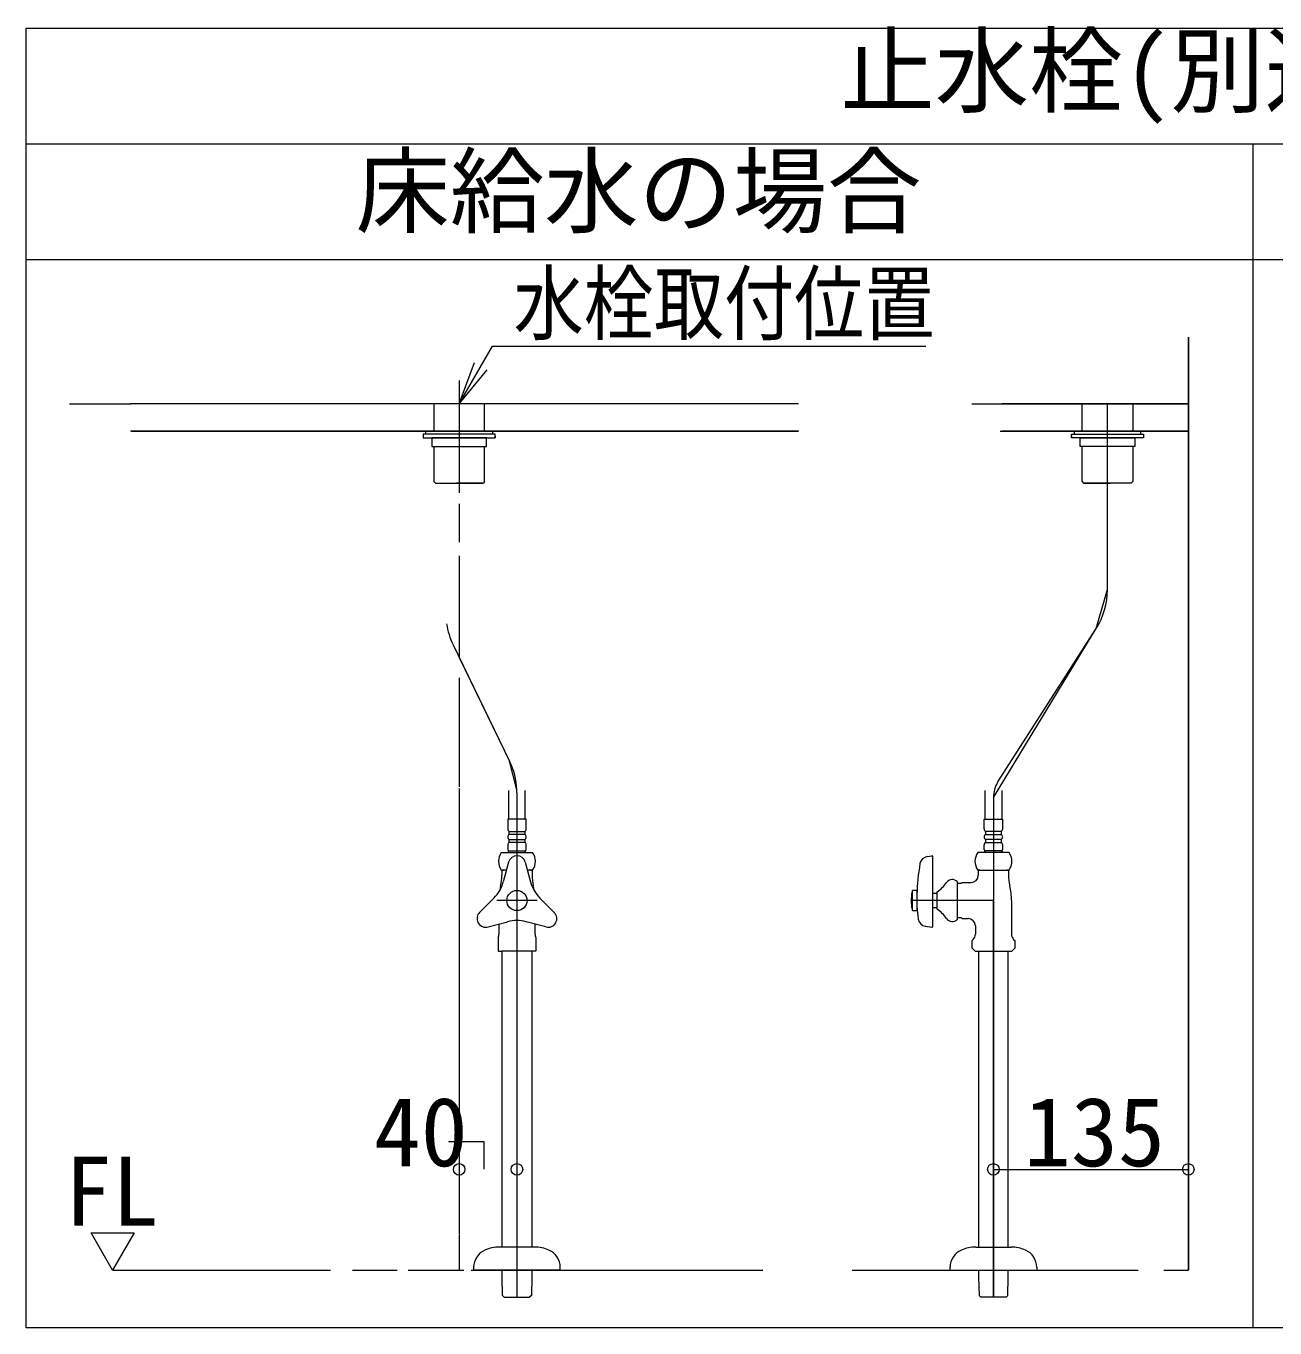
# Model space of a CAD drawing. Units: millimetres at full size, sheet at 1:10; details may follow other scales. Extents: x -2004 to 2004, y -1441 to 1347.
# Drawn here: x -1992 to -1462, y -1411 to -859 of the extents above; entities that cross this region are included whole.
import ezdxf
from ezdxf.enums import TextEntityAlignment as Align

# ---------------------------------------------------------------- set-up
doc = ezdxf.new("R2010")
doc.units = ezdxf.units.MM
doc.header["$LTSCALE"] = 10
doc.layers.add('2-1_什器図', color=7, linetype='Continuous', lineweight=15)
doc.styles.add('ＭＳ ゴシック', font='')
doc.styles.get('ＭＳ ゴシック').set_extended_font_data('MS Gothic')

msp = doc.modelspace()

# ---------------------------------------------------------------- linework, layer by layer
at = {"layer": '2-1_什器図', "lineweight": 18}
for p, q in [((-1991.56, -1410.78), (-1991.56, -859.53)), ((-1991.56, -859.53), (-950.31, -859.53)), ((-1991.56, -908.53), (-950.31, -908.53)), ((-1470.94, -1410.78), (-1470.94, -908.53)), ((-1470.94, -1410.78), (-1991.56, -1410.78))]:
    msp.add_line(p, q, dxfattribs=at)
at = {"layer": '2-1_什器図'}
for p, q in [((-1991.56, -957.53), (-1470.94, -957.53)), ((-1470.94, -957.53), (-950.31, -957.53)), ((-1498.5, -990.6), (-1498.5, -1386.28)), ((-1807.81, -1018.78), (-1793.67, -994.28)), ((-1793.67, -994.28), (-1609.92, -994.28)), ((-1807.81, -1018.78), (-1801.27, -1001.34)), ((-1807.81, -1018.78), (-1798.62, -1002.87)), ((-1807.81, -1018.78), (-1795.97, -1004.4)), ((-1807.81, -1008.94), (-1807.81, -1056.57)), ((-1973.19, -1018.78), (-1946.91, -1018.78)), ((-1663.87, -1018.78), (-1947.2, -1018.78)), ((-1818.53, -1018.78), (-1818.53, -1030.42)), ((-1797.09, -1030.42), (-1797.09, -1018.78)), ((-1590.37, -1018.78), (-1498.5, -1018.78)), ((-1498.5, -1018.78), (-1577.65, -1018.78)), ((-1543.52, -1030.42), (-1543.52, -1018.78)), ((-1532.8, -1097.62), (-1532.8, -1018.78)), ((-1532.8, -1097.62), (-1532.8, -1018.78)), ((-1522.08, -1018.78), (-1522.08, -1030.42)), ((-1663.87, -1030.42), (-1947.19, -1030.42)), ((-1946.81, -1030.42), (-1663.87, -1030.42)), ((-1823.12, -1031.64), (-1823.12, -1033.17)), ((-1792.5, -1031.64), (-1823.12, -1031.64)), ((-1821.9, -1030.42), (-1793.72, -1030.42)), ((-1821.9, -1031.64), (-1821.9, -1030.42)), ((-1793.72, -1031.64), (-1821.9, -1031.64)), ((-1793.72, -1030.42), (-1793.72, -1031.64)), ((-1792.5, -1033.17), (-1792.5, -1031.64)), ((-1792.5, -1032.56), (-1792.5, -1033.17)), ((-1548.11, -1033.17), (-1548.11, -1031.64)), ((-1548.11, -1031.64), (-1517.49, -1031.64)), ((-1548.11, -1032.56), (-1548.11, -1033.17)), ((-1546.89, -1030.42), (-1546.89, -1031.64)), ((-1518.71, -1030.42), (-1546.89, -1030.42)), ((-1546.89, -1031.64), (-1518.71, -1031.64)), ((-1518.71, -1031.64), (-1518.71, -1030.42)), ((-1517.49, -1031.64), (-1517.49, -1033.17)), ((-1823.12, -1033.17), (-1792.5, -1033.17)), ((-1796.17, -1033.17), (-1819.45, -1033.17)), ((-1819.45, -1033.17), (-1819.45, -1036.85)), ((-1819.45, -1036.85), (-1796.17, -1036.85)), ((-1818.53, -1036.85), (-1818.53, -1051.79)), ((-1797.09, -1051.79), (-1797.09, -1036.85)), ((-1796.17, -1036.85), (-1796.17, -1033.17)), ((-1517.49, -1033.17), (-1548.11, -1033.17)), ((-1544.44, -1033.17), (-1521.16, -1033.17)), ((-1544.44, -1036.85), (-1544.44, -1033.17)), ((-1521.16, -1036.85), (-1544.44, -1036.85)), ((-1543.52, -1051.79), (-1543.52, -1036.85)), ((-1522.08, -1036.85), (-1522.08, -1051.79)), ((-1521.16, -1033.17), (-1521.16, -1036.85)), ((-1818.07, -1052.25), (-1818.53, -1051.79)), ((-1817.92, -1052.41), (-1818.07, -1052.25)), ((-1817.92, -1052.41), (-1798.26, -1052.41)), ((-1798.26, -1052.41), (-1797.7, -1052.41)), ((-1797.55, -1052.25), (-1797.7, -1052.41)), ((-1797.09, -1051.79), (-1797.55, -1052.25)), ((-1543.52, -1051.79), (-1543.06, -1052.25)), ((-1543.06, -1052.25), (-1542.9, -1052.41)), ((-1542.35, -1052.41), (-1542.9, -1052.41)), ((-1522.69, -1052.41), (-1542.35, -1052.41)), ((-1522.69, -1052.41), (-1522.54, -1052.25)), ((-1522.54, -1052.25), (-1522.08, -1051.79)), ((-1807.81, -1061.18), (-1807.81, -1077.52)), ((-1581.19, -1185.8), (-1537.63, -1114.13)), ((-1810.42, -1120.99), (-1786.4, -1170.38)), ((-1807.81, -1134.98), (-1807.81, -1181.24)), ((-1783.33, -1182.59), (-1786.4, -1170.38)), ((-1807.81, -1181.9), (-1807.81, -1208)), ((-1786.83, -1182.75), (-1786.83, -1195)), ((-1783.31, -1183.78), (-1783.31, -1195)), ((-1783.31, -1183.78), (-1783.31, -1229.48)), ((-1779.79, -1195), (-1779.79, -1182.75)), ((-1584.71, -1195), (-1584.71, -1182.75)), ((-1581.19, -1185.8), (-1581.19, -1195)), ((-1581.19, -1185.8), (-1581.19, -1397.76)), ((-1577.66, -1182.75), (-1577.66, -1195)), ((-1807.81, -1190.37), (-1807.81, -1353.73)), ((-1779.39, -1195), (-1787.23, -1195)), ((-1787.23, -1195), (-1787.23, -1199.13)), ((-1783.31, -1195), (-1783.31, -1397.76)), ((-1779.39, -1199.13), (-1779.39, -1195)), ((-1585.11, -1195), (-1577.27, -1195)), ((-1585.11, -1199.13), (-1585.11, -1195)), ((-1581.19, -1195), (-1581.19, -1229.48)), ((-1577.27, -1195), (-1577.27, -1199.13)), ((-1786.68, -1200.2), (-1779.94, -1200.2)), ((-1786.68, -1201.43), (-1786.68, -1200.2)), ((-1779.94, -1201.43), (-1786.68, -1201.43)), ((-1786.68, -1203.57), (-1779.94, -1203.57)), ((-1786.68, -1204.8), (-1786.68, -1203.57)), ((-1779.94, -1200.2), (-1779.94, -1201.43)), ((-1779.94, -1203.57), (-1779.94, -1204.8)), ((-1577.82, -1200.2), (-1584.55, -1200.2)), ((-1584.55, -1200.2), (-1584.55, -1201.43)), ((-1584.55, -1201.43), (-1577.82, -1201.43)), ((-1577.82, -1203.57), (-1584.55, -1203.57)), ((-1584.55, -1203.57), (-1584.55, -1204.8)), ((-1577.82, -1201.43), (-1577.82, -1200.2)), ((-1577.82, -1204.8), (-1577.82, -1203.57)), ((-1789.97, -1209.08), (-1776.65, -1209.08)), ((-1787.23, -1205.87), (-1787.23, -1207.86)), ((-1779.94, -1204.8), (-1786.68, -1204.8)), ((-1786.62, -1208.47), (-1780, -1208.47)), ((-1779.39, -1207.86), (-1779.39, -1205.87)), ((-1574.53, -1209.08), (-1587.84, -1209.08)), ((-1585.11, -1207.86), (-1585.11, -1205.87)), ((-1584.55, -1204.8), (-1577.82, -1204.8)), ((-1577.88, -1208.47), (-1584.49, -1208.47)), ((-1577.27, -1205.87), (-1577.27, -1207.86)), ((-1786.86, -1213.22), (-1789.1, -1221.56)), ((-1779.76, -1213.22), (-1777.52, -1221.56)), ((-1609.23, -1210.82), (-1607.26, -1210.54)), ((-1606.91, -1240.46), (-1606.91, -1210.84)), ((-1807.81, -1216.13), (-1807.81, -1354.57)), ((-1787.77, -1216.62), (-1789.97, -1216.62)), ((-1789.74, -1216.62), (-1789.74, -1217.85)), ((-1789.74, -1216.62), (-1789.03, -1216.62)), ((-1789.74, -1217.85), (-1789.74, -1218.76)), ((-1787.77, -1216.62), (-1789.03, -1216.62)), ((-1777.59, -1216.62), (-1778.85, -1216.62)), ((-1776.65, -1216.62), (-1778.85, -1216.62)), ((-1776.88, -1217.85), (-1776.88, -1218.76)), ((-1587.84, -1216.62), (-1574.53, -1216.62)), ((-1587.62, -1216.62), (-1587.62, -1217.85)), ((-1586.9, -1216.62), (-1587.62, -1216.62)), ((-1587.62, -1217.85), (-1587.62, -1218.76)), ((-1586.9, -1216.62), (-1575.47, -1216.62)), ((-1574.75, -1216.62), (-1575.47, -1216.62)), ((-1574.75, -1216.62), (-1574.75, -1217.85)), ((-1574.75, -1217.85), (-1574.75, -1218.76)), ((-1615.49, -1225.19), (-1615.65, -1225.8)), ((-1615.49, -1233.77), (-1615.49, -1225.19)), ((-1613.65, -1225.19), (-1615.49, -1225.19)), ((-1613.65, -1225.19), (-1613.65, -1233.77)), ((-1605.07, -1233.15), (-1605.07, -1225.8)), ((-1596.5, -1221.47), (-1596.5, -1237.49)), ((-1596.5, -1222.13), (-1595.58, -1222.13)), ((-1595.58, -1222.13), (-1594.72, -1222.13)), ((-1799.17, -1234.54), (-1793.06, -1228.43)), ((-1774.78, -1229.48), (-1791.84, -1229.48)), ((-1774.78, -1229.48), (-1791.42, -1229.48)), ((-1783.31, -1229.48), (-1783.31, -1397.76)), ((-1767.45, -1234.54), (-1773.56, -1228.43)), ((-1581.19, -1229.48), (-1616.1, -1229.48)), ((-1581.19, -1229.48), (-1616.1, -1229.48)), ((-1613.65, -1227.03), (-1613.65, -1231.93)), ((-1605.07, -1226.57), (-1606.91, -1226.57)), ((-1581.19, -1397.76), (-1581.19, -1229.48)), ((-1573.53, -1229.48), (-1573.53, -1243.82)), ((-1606.91, -1232.39), (-1605.07, -1232.39)), ((-1595.58, -1236.83), (-1596.5, -1236.83)), ((-1594.72, -1236.83), (-1595.58, -1236.83)), ((-1796.09, -1240.81), (-1787.27, -1238.45)), ((-1790.97, -1239.44), (-1790.97, -1243.82)), ((-1771, -1240.69), (-1779.35, -1238.45)), ((-1775.65, -1243.82), (-1775.65, -1239.44)), ((-1609.95, -1240.38), (-1607.26, -1240.76)), ((-1588.84, -1240.2), (-1588.84, -1243.82)), ((-1590.38, -1246.63), (-1589.74, -1245.99)), ((-1590.38, -1246.63), (-1590.38, -1249.53)), ((-1572.63, -1245.99), (-1571.99, -1246.63)), ((-1571.99, -1249.53), (-1571.99, -1246.63)), ((-1571.99, -1249.53), (-1571.99, -1246.63)), ((-1791.12, -1250.92), (-1791.27, -1250.76)), ((-1791.12, -1250.92), (-1789.73, -1250.92)), ((-1775.5, -1250.92), (-1789.73, -1250.92)), ((-1789.62, -1376.48), (-1789.62, -1250.92)), ((-1777, -1250.92), (-1777, -1376.48)), ((-1590.38, -1249.53), (-1588.99, -1250.92)), ((-1588.99, -1250.92), (-1573.38, -1250.92)), ((-1587.49, -1250.92), (-1587.49, -1376.48)), ((-1574.88, -1376.48), (-1574.88, -1250.92)), ((-1573.38, -1250.92), (-1571.99, -1249.53)), ((-1581.19, -1343.53), (-1498.5, -1343.53)), ((-1807.81, -1354.57), (-1807.81, -1370.88)), ((-1807.81, -1358.53), (-1807.81, -1367.73)), ((-1964, -1370.37), (-1945.62, -1370.37)), ((-1954.81, -1386.28), (-1964, -1370.37)), ((-1945.62, -1370.37), (-1954.81, -1386.28)), ((-1807.81, -1371.14), (-1807.81, -1386.28)), ((-1807.81, -1371.85), (-1807.81, -1386.28)), ((-1775.84, -1376.48), (-1790.79, -1376.48)), ((-1588.66, -1376.48), (-1573.71, -1376.48)), ((-1801.69, -1385.05), (-1801.69, -1386.28)), ((-1764.94, -1386.28), (-1764.94, -1385.05)), ((-1599.56, -1386.28), (-1599.56, -1385.05)), ((-1562.81, -1385.05), (-1562.81, -1386.28)), ((-1954.81, -1386.28), (-1862.37, -1386.28)), ((-1853.07, -1386.28), (-1834.14, -1386.28)), ((-1829.49, -1386.28), (-1805.83, -1386.28)), ((-1802.77, -1386.28), (-1679.07, -1386.28)), ((-1764.94, -1386.28), (-1801.69, -1386.28)), ((-1789.62, -1387.9), (-1789.62, -1386.28)), ((-1789.59, -1389.19), (-1789.62, -1387.9)), ((-1777, -1387.9), (-1777.04, -1389.19)), ((-1777, -1386.28), (-1777, -1387.9)), ((-1641.16, -1386.28), (-1519.81, -1386.28)), ((-1599.56, -1386.28), (-1562.81, -1386.28)), ((-1587.49, -1386.28), (-1587.49, -1387.9)), ((-1587.49, -1387.9), (-1587.46, -1389.19)), ((-1587.46, -1389.19), (-1587.29, -1397.05)), ((-1575.08, -1397.05), (-1574.91, -1389.19)), ((-1574.91, -1389.19), (-1574.88, -1387.9)), ((-1574.88, -1387.9), (-1574.88, -1386.28)), ((-1508.91, -1386.28), (-1508.84, -1386.28)), ((-1587.29, -1397.05), (-1586.54, -1397.76)), ((-1575.83, -1397.76), (-1575.08, -1397.05)), ((-1788.67, -1397.76), (-1788.52, -1397.76)), ((-1788.67, -1397.76), (-1788.67, -1397.76)), ((-1788.52, -1397.76), (-1778.1, -1397.76)), ((-1778.1, -1397.76), (-1777.95, -1397.76)), ((-1777.95, -1397.76), (-1777.95, -1397.76)), ((-1575.98, -1397.76), (-1586.39, -1397.76))]:
    msp.add_line(p, q, dxfattribs=at)
at = {"layer": '2-1_什器図', "lineweight": 18}
msp.add_lwpolyline([(-950.31, -859.53), (-950.31, -1410.78), (-1470.94, -1410.78)], dxfattribs=at)
at = {"layer": '2-1_什器図'}
for points in [[(-1508.84, -1386.28), (-1498.5, -1386.28), (-1498.5, -990.6)], [(-1578.3, -1030.42), (-1498.5, -1030.42), (-1577.58, -1030.42)], [(-1797.7, -1052.41), (-1797.77, -1052.41), (-1809.04, -1052.41)], [(-1542.9, -1052.41), (-1542.84, -1052.41), (-1531.57, -1052.41)], [(-1807.81, -1083.28), (-1807.81, -1126.37), (-1786.4, -1170.38)], [(-1579.25, -1179.19), (-1537.63, -1114.13), (-1532.8, -1097.62)], [(-1786.68, -1208.47), (-1786.99, -1208.78), (-1786.99, -1209.08)], [(-1779.64, -1209.08), (-1779.64, -1208.78), (-1779.94, -1208.47)], [(-1584.86, -1209.08), (-1584.86, -1208.78), (-1584.55, -1208.47)], [(-1577.82, -1208.47), (-1577.51, -1208.78), (-1577.51, -1209.08)], [(-1777.59, -1216.62), (-1776.88, -1216.62), (-1776.88, -1217.85)], [(-1594.72, -1222.13), (-1594.41, -1221.82), (-1590.68, -1221.82)], [(-1615.65, -1233.15), (-1615.49, -1233.77), (-1613.65, -1233.77)], [(-1594.72, -1236.83), (-1594.41, -1237.14), (-1591.9, -1237.14)], [(-1791.27, -1245.16), (-1791.27, -1249.53), (-1791.27, -1250.76)], [(-1775.35, -1245.16), (-1775.35, -1250.76), (-1775.5, -1250.92)], [(-1797.23, -1343.36), (-1797.23, -1331.78), (-1812.3, -1331.78)], [(-1788.67, -1397.76), (-1789.42, -1397.05), (-1789.59, -1389.19)], [(-1777.04, -1389.19), (-1777.2, -1397.05), (-1777.95, -1397.76)], [(-1586.39, -1397.76), (-1586.54, -1397.76), (-1586.54, -1397.76)], [(-1575.83, -1397.76), (-1575.83, -1397.76), (-1575.98, -1397.76)]]:
    msp.add_lwpolyline(points, dxfattribs=at)
for centre, radius in [((-1783.31, -1229.48), 4.29), ((-1807.81, -1343.53), 2.45), ((-1807.81, -1343.53), 2.45), ((-1783.31, -1343.53), 2.45), ((-1783.31, -1343.53), 2.45), ((-1581.19, -1343.53), 2.45), ((-1581.19, -1343.53), 2.45), ((-1498.5, -1343.53), 2.45), ((-1498.5, -1343.53), 2.45), ((-1498.5, -1343.53), 2.45)]:
    msp.add_circle(centre, radius, dxfattribs=at)
for centre, radius, start, end in [((-1563.42, -1097.62), 30.62, 327.3901, 0), ((-1782.88, -1107.6), 30.62, 188.5516, 205.9438), ((-1813.94, -1183.78), 30.62, 2.2305, 25.9438), ((-1568.94, -1185.8), 12.25, 147.3901, 180), ((-1813.94, -1183.78), 30.62, 0, 2.2305), ((-1785.91, -1199.13), 1.32, 180, 234.4322), ((-1785.91, -1202.5), 1.32, 125.5678, 234.4322), ((-1780.71, -1199.13), 1.32, 305.5678, 0), ((-1780.71, -1202.5), 1.32, 305.5678, 54.4322), ((-1583.79, -1199.13), 1.32, 180, 234.4322), ((-1583.79, -1202.5), 1.32, 125.5678, 234.4322), ((-1578.58, -1199.13), 1.32, 305.5678, 0), ((-1578.58, -1202.5), 1.32, 305.5678, 54.4322), ((-1784.38, -1212.85), 6.74, 146.007, 213.993), ((-1785.91, -1205.87), 1.32, 125.5678, 180), ((-1786.62, -1207.86), 0.613, 180, 270), ((-1780, -1207.86), 0.613, 270, 0), ((-1780.71, -1205.87), 1.32, 0, 54.4322), ((-1782.24, -1212.85), 6.74, 326.007, 33.993), ((-1582.26, -1212.85), 6.74, 146.007, 213.993), ((-1583.79, -1205.87), 1.32, 125.5678, 180), ((-1584.49, -1207.86), 0.613, 180, 270), ((-1577.88, -1207.86), 0.613, 270, 0), ((-1578.58, -1205.87), 1.32, 0, 54.4322), ((-1580.11, -1212.85), 6.74, 326.007, 33.993), ((-1783.31, -1214.17), 3.67, 15, 165), ((-1521.77, -1229.48), 91.91, 170.1971, 178.4725), ((-1608.72, -1214.46), 3.67, 98, 170.1971), ((-1607.22, -1210.84), 0.306, 0, 98), ((-1809.69, -1218.76), 19.95, 346.9604, 0), ((-1756.93, -1218.76), 19.95, 180, 193.0396), ((-1590.68, -1218.76), 3.06, 270, 0), ((-1554.81, -1218.76), 19.95, 180, 193.0396), ((-1803.89, -1217.6), 15.31, 315, 345), ((-1763.4, -1229.48), 27.56, 166.9604, 171.2576), ((-1762.73, -1217.6), 15.31, 195, 225), ((-1803.22, -1229.48), 27.56, 8.7424, 13.0396), ((-1600.79, -1229.48), 15.31, 166.1135, 166.7029), ((-1613.28, -1213.61), 14.7, 303.9592, 326.0408), ((-1598.64, -1223.66), 3.06, 45.573, 143.1301), ((-1601.09, -1229.48), 27.56, 0, 13.0396), ((-1600.79, -1229.48), 15.31, 166.7029, 180), ((-1600.79, -1229.48), 15.31, 180, 193.2971), ((-1796.57, -1237.14), 3.67, 135, 277.5242), ((-1770.05, -1237.14), 3.67, 255, 45), ((-1600.79, -1229.48), 15.31, 193.2971, 193.8865), ((-1567.76, -1229.7), 45.94, 182.7786, 189.5915), ((-1613.28, -1245.35), 14.7, 33.9592, 56.0408), ((-1783.31, -1253.24), 15.31, 75, 105), ((-1609.44, -1236.74), 3.67, 189.5915, 261.9959), ((-1607.22, -1240.46), 0.306, 261.9959, 0), ((-1598.64, -1235.3), 3.06, 216.8699, 314.427), ((-1591.9, -1240.2), 3.06, 0, 90), ((-1794.03, -1243.82), 3.06, 334.1581, 0), ((-1772.59, -1243.82), 3.06, 180, 205.8419), ((-1591.9, -1243.82), 3.06, 315, 0), ((-1570.47, -1243.82), 3.06, 180, 225), ((-1793.72, -1385.05), 7.96, 113.5565, 180), ((-1790.79, -1391.79), 15.31, 90, 113.5565), ((-1775.84, -1391.79), 15.31, 66.4435, 90), ((-1772.9, -1385.05), 7.96, 0, 66.4435), ((-1591.6, -1385.05), 7.96, 113.5565, 180), ((-1588.66, -1391.79), 15.31, 90, 113.5565), ((-1573.71, -1391.79), 15.31, 66.4435, 90), ((-1570.77, -1385.05), 7.96, 0, 66.4435)]:
    msp.add_arc(centre, radius, start, end, dxfattribs=at)

# ---------------------------------------------------------------- texts
at = {"layer": '2-1_什器図', "style": 'ＭＳ ゴシック'}
for s, p in [('止水栓(別途手配)参考位置', (-1646.09, -900.97)), ('床給水の場合', (-1851.78, -952.01)), ('40', (-1844.07, -1351)), ('135', (-1568.25, -1351)), ('FL', (-1975.09, -1376.21))]:
    msp.add_text(s, height=29.33, dxfattribs=at).set_placement(p, align=Align.BOTTOM_LEFT)
at = {"layer": '2-1_什器図', "style": 'ＭＳ ゴシック', "width": 0.85}
msp.add_text('水栓取付位置', height=25.66, dxfattribs=at).set_placement((-1784.73, -996.68), align=Align.BOTTOM_LEFT)

doc.saveas('drawing.dxf')
